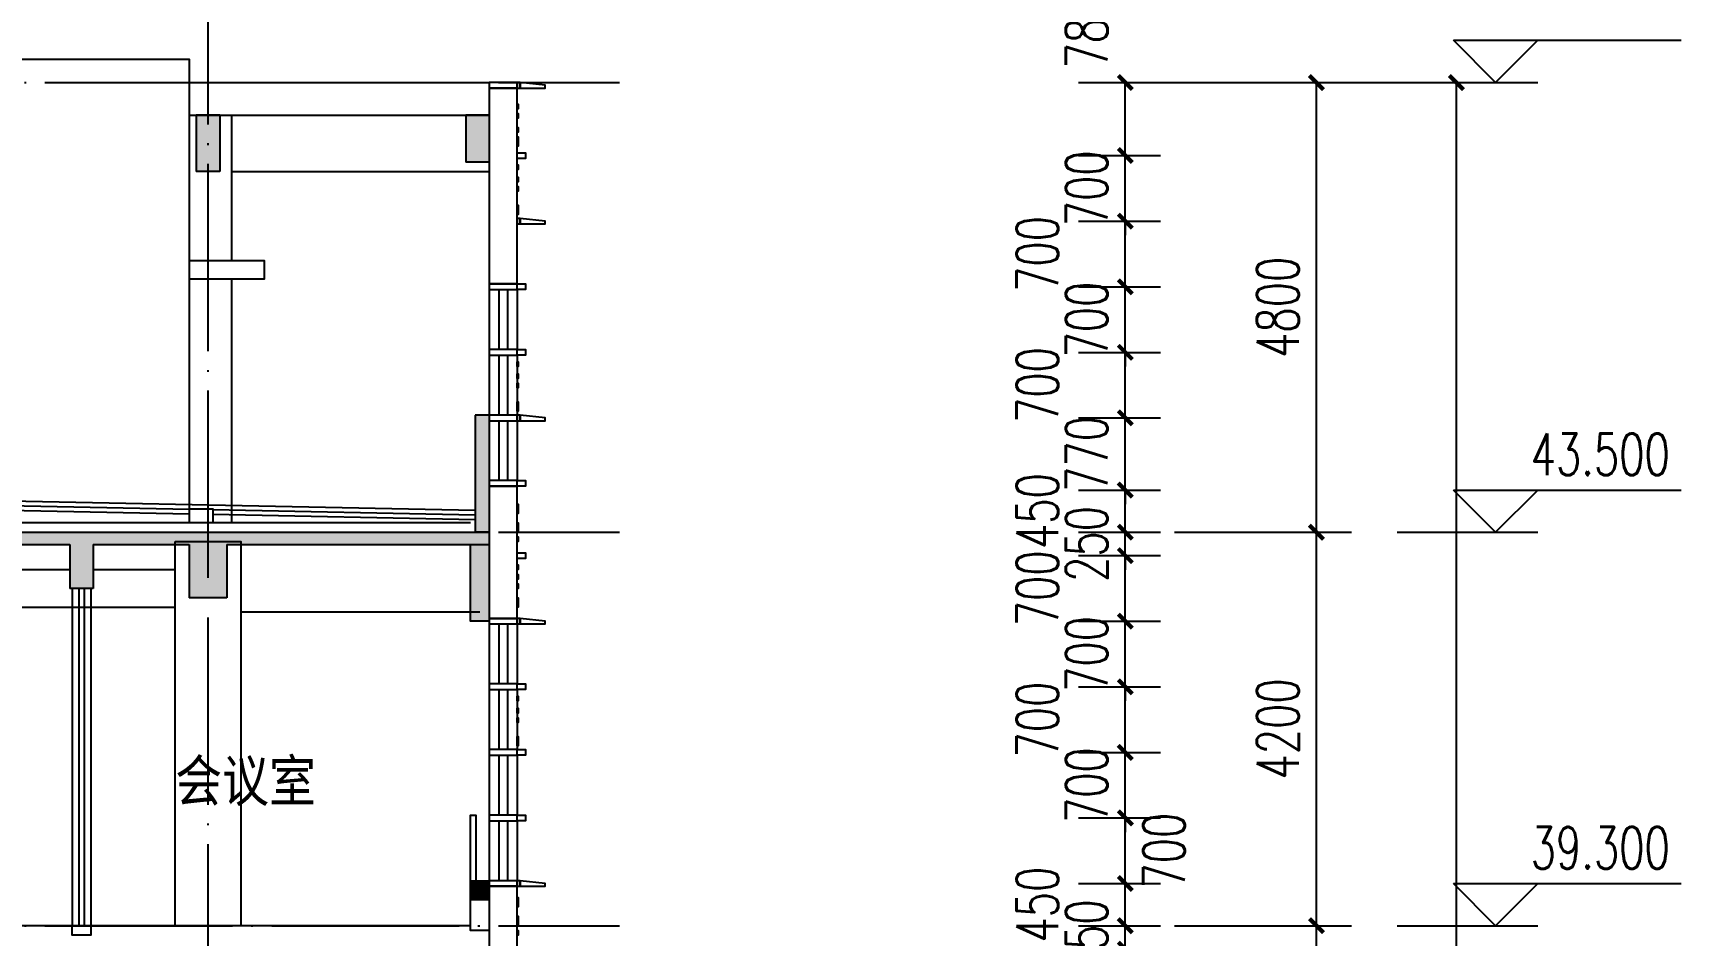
# Model space of a CAD drawing. Header units: millimetres. Extents: x 500457 to 783861, y -293369 to -162148.
# Drawn here: x 735909 to 753498, y -191151 to -181522 of the extents above; entities that cross this region are included whole.
import ezdxf

# ---------------------------------------------------------------- set-up
doc = ezdxf.new("R2010")
doc.units = ezdxf.units.MM
doc.header["$LTSCALE"] = 1000
doc.linetypes.add('DOTE', pattern=[2.42, 2, -0.2, 0.02, -0.2])
for name, color, linetype in [('A-DOOR-FIRE', 4, 'Continuous'), ('A-SECT-SURF', 6, 'Continuous'), ('A-看线', 115, 'Continuous'), ('DIM_ELEV', 3, 'Continuous'), ('DOTE', 1, 'DOTE'), ('E_WINDOW', 4, 'Continuous'), ('EVTR', 2, 'Continuous'), ('LY_MC_section A_A$0$A31----(18)', 140, 'Continuous'), ('PUB_DIM', 3, 'Continuous'), ('PUB_HATCH', 8, 'Continuous'), ('PUB_TEXT', 7, 'Continuous'), ('WALL', 255, 'Continuous'), ('剖面楼板线', 2, 'Continuous'), ('板洞', 6, 'Continuous')]:
    doc.layers.add(name, color=color, linetype=linetype)
doc.styles.add('_TCH_DIM', font='SIMPLEX', dxfattribs={"bigfont": 'GBCBIG'})
doc.styles.add('_TCH_DIM_T3', font='SIMPLEX', dxfattribs={"width": 0.705882, "bigfont": 'GBCBIG'})
doc.styles.add('TSSD_Norm', font='tssdeng.shx', dxfattribs={"bigfont": 'hztxt.shx'})
doc.dimstyles.new('_TCH_ARCH&&150', dxfattribs={"dimtxt": 446.25, "dimasz": 150, "dimexe": 375, "dimexo": 450, "dimgap": 189.375, "dimtad": 1, "dimdec": 0, "dimzin": 0, "dimdsep": 46, "dimtxsty": '_TCH_DIM_T3', "dimblk": 'ARCHTICK', "dimcen": 0.09, "dimclrt": 7, "dimazin": 2, "dimtfac": 1, "dimtdec": 0, "dimtix": 1, "dimtmove": 2, "dimatfit": 3, "dimfxl": 1, "dimtolj": 1, "dimtzin": 0, "dimarcsym": 0})

# ---------------------------------------------------------------- blocks, each defined once
blk = doc.blocks.new('A$C7aab0e27')
at = {"layer": 'LY_MC_section A_A$0$A31----(18)'}
for points in [[(-30, 0), (-30, -60), (-300, -60), (-300, -30)], [(-30, -60), (-30, 0), (0, 0), (0, -60)]]:
    blk.add_lwpolyline(points, close=True, dxfattribs=at)
blk = doc.blocks.new('A$C37e4a2ef')
at = {"layer": 'LY_MC_section A_A$0$A31----(18)'}
blk.add_lwpolyline([(0, 0), (300, 0), (300, -60), (0, -60)], close=True, dxfattribs=at)
at = {"layer": 'A-DOOR-FIRE'}
blk.add_blockref('A$C7aab0e27', (0, 0), dxfattribs=at)
blk = doc.blocks.new('A$C42b86bd6')
at = {"layer": 'LY_MC_section A_A$0$A31----(18)'}
for points in [[(90, 0), (0, 0), (0, -60), (90, -60)], [(90, 0), (390, 0), (390, -60), (90, -60)]]:
    blk.add_lwpolyline(points, close=True, dxfattribs=at)
blk = doc.blocks.new('A$C827e71c0')
at = {"layer": 'LY_MC_section A_A$0$A31----(18)'}
blk.add_lwpolyline([(0, 0), (-90, 0), (-90, -60), (0, -60)], close=True, dxfattribs=at)
blk = doc.blocks.new('$EWDLib$00001159')
for p, q in [((0, 0), (0, 1500)), ((84, 0), (84, 1500)), ((156, 0), (156, 1500)), ((240, 0), (240, 1500))]:
    blk.add_line(p, q)
blk = doc.blocks.new('A$Cefe507ca')
at = {"layer": 'PUB_HATCH'}
for points in [[(-200, -5030), (0, -5030), (0, -5850), (-200, -5850)], [(-200, -8620), (0, -8620), (0, -8820), (-200, -8820)]]:
    blk.add_hatch(color=256, dxfattribs=at).paths.add_polyline_path(points)
at = {"layer": 'EVTR'}
blk.add_lwpolyline([(-200, -8620), (-200, -7920), (-140, -7920), (-140, -8620)], dxfattribs=at)
at = {"layer": 'LY_MC_section A_A$0$A31----(18)'}
for points in [[(300, -160), (0, -160), (0, -2250), (300, -2250)], [(300, -330), (310, -330), (310, -380), (300, -380)], [(300, -430), (310, -430), (310, -480), (300, -480)], [(300, -580), (310, -580), (310, -630), (300, -630)], [(300, -680), (310, -680), (310, -780), (300, -780)], [(300, -980), (310, -980), (310, -1030), (300, -1030)], [(300, -1110), (310, -1110), (310, -1160), (300, -1160)], [(300, -1210), (310, -1210), (310, -1260), (300, -1260)], [(300, -1410), (310, -1410), (310, -1510), (300, -1510)], [(300, -3080), (310, -3080), (310, -3130), (300, -3130)], [(300, -3210), (310, -3210), (310, -3260), (300, -3260)], [(300, -3310), (310, -3310), (310, -3360), (300, -3360)], [(300, -3510), (310, -3510), (310, -3610), (300, -3610)], [(300, -4410), (0, -4410), (0, -5820), (300, -5820)], [(300, -4600), (310, -4600), (310, -4700), (300, -4700)], [(300, -4800), (310, -4800), (310, -4900), (300, -4900)], [(300, -4950), (310, -4950), (310, -5000), (300, -5000)], [(300, -5250), (310, -5250), (310, -5300), (300, -5300)], [(300, -5350), (310, -5350), (310, -5400), (300, -5400)], [(300, -5450), (310, -5450), (310, -5500), (300, -5500)], [(300, -5600), (310, -5600), (310, -5700), (300, -5700)], [(300, -6650), (310, -6650), (310, -6700), (300, -6700)], [(300, -6780), (310, -6780), (310, -6830), (300, -6830)], [(300, -6880), (310, -6880), (310, -6930), (300, -6930)], [(300, -7080), (310, -7080), (310, -7180), (300, -7180)], [(300, -8680), (0, -8680), (0, -10020), (300, -10020)], [(300, -8800), (310, -8800), (310, -8900), (300, -8900)], [(300, -9000), (310, -9000), (310, -9100), (300, -9100)], [(300, -9150), (310, -9150), (310, -9200), (300, -9200)]]:
    blk.add_lwpolyline(points, close=True, dxfattribs=at)
at = {"layer": 'WALL'}
for points in [[(-200, -5030), (0, -5030), (0, -5850), (-200, -5850)], [(-200, -8620), (0, -8620), (0, -8820), (-200, -8820)], [(-200, -8820), (0, -8820), (0, -9150), (-200, -9150)]]:
    blk.add_lwpolyline(points, close=True, dxfattribs=at)
at = {"layer": 'A-DOOR-FIRE', "xscale": -1}
for name, p in [('A$C37e4a2ef', (300, -100)), ('A$C827e71c0', (300, -850)), ('A$C7aab0e27', (300, -1550)), ('A$C42b86bd6', (390, -2250)), ('A$C42b86bd6', (390, -2950)), ('A$C37e4a2ef', (300, -3650)), ('A$C42b86bd6', (390, -4350)), ('A$C827e71c0', (300, -5120)), ('A$C37e4a2ef', (300, -5820)), ('A$C42b86bd6', (390, -6520)), ('A$C37e4a2ef', (300, -8620)), ('A$C37e4a2ef', (300, -8620))]:
    blk.add_blockref(name, p, dxfattribs=at)
at = {"layer": 'LY_MC_section A_A$0$A31----(18)'}
for p, xscale, yscale in [((0, -2310), 1.250000040576333, -0.4266666391131008), ((0, -3010), 1.249999285617863, -0.426666032181898), ((0, -3710), 1.249999285617863, -0.426666032181898), ((0, -5880), 1.250000040576333, -0.4266666391131008), ((0, -6580), 1.250000040576333, -0.4266666391131008), ((0, -7280), 1.250000040576333, -0.4266666391131008), ((0, -7980), 1.250000040576333, -0.4266666391131008)]:
    blk.add_blockref('$EWDLib$00001159', p, dxfattribs=dict(at, xscale=xscale, yscale=yscale))
at = {"layer": 'LY_MC_section A_A$0$A31----(18)', "xscale": -1}
for p in [(390, -7220), (390, -7920)]:
    blk.add_blockref('A$C42b86bd6', p, dxfattribs=at)
blk = doc.blocks.new('A$Cea3862ed')
at = {"layer": 'PUB_HATCH'}
for points in [[(15500, -187), (15650, -230), (18025, -230), (18192, -187), (18275, -100), (15500, -100)], [(18192, -187), (18275, -230), (19300, -230), (19500, -187), (19500, -100), (18275, -100)], [(19500, -187), (19700, -230), (22500, -230), (22500, -100), (19500, -100)], [(18192, -187), (18025, -230), (18025, -700), (18275, -700), (18275, -230)], [(19500, -187), (19300, -230), (19300, -800), (19700, -800), (19700, -230)]]:
    blk.add_hatch(color=256, dxfattribs=at).paths.add_polyline_path(points)
at = {"layer": 'A-SECT-SURF'}
blk.add_line((22300, 0), (-100, 0), dxfattribs=at)
at = {"layer": 'A-看线'}
for p, q in [((19150, -4300), (19150, -230)), ((19850, -230), (19850, -4300)), ((15650, -500), (18025, -500)), ((18275, -500), (19150, -500)), ((15650, -900), (19150, -900))]:
    blk.add_line(p, q, dxfattribs=at)
blk.add_lwpolyline([(19850, -950), (22400, -950)], dxfattribs=at)
at = {"layer": 'WALL'}
for p, q in [((15500, -100), (18275, -100)), ((18275, -100), (19500, -100)), ((19500, -100), (22500, -100)), ((22500, -100), (22500, -230)), ((15650, -230), (18025, -230)), ((18025, -230), (18025, -700)), ((18275, -230), (18275, -700)), ((18275, -230), (19300, -230)), ((19300, -230), (19300, -800)), ((19700, -230), (19700, -800)), ((19700, -230), (22500, -230)), ((18275, -700), (18025, -700)), ((19700, -800), (19300, -800))]:
    blk.add_line(p, q, dxfattribs=at)
at = {"layer": 'WALL', "color": 0}
blk.add_lwpolyline([(18050, -4300), (18250, -4300), (18250, -4400), (18050, -4400)], close=True, dxfattribs=at)
at = {"layer": 'E_WINDOW', "xscale": 0.8333333408464872, "yscale": 2.399997579458541, "rotation": 179.9999999999997}
blk.add_blockref('$EWDLib$00001159', (18250, -700), dxfattribs=at)
blk = doc.blocks.new('A$C491a6cfb')
at = {"layer": 'A-SECT-SURF'}
blk.add_line((22400, 0), (0, 0), dxfattribs=at)
blk = doc.blocks.new('_ArchTick')
at = {"color": 0, "linetype": 'ByBlock', "const_width": 0.3}
blk.add_lwpolyline([(-0.5, -0.5), (0.5, 0.5)], dxfattribs=at)
blk = doc.blocks.new('*D213')
at = {"layer": 'Defpoints', "color": 0, "transparency": 16777216}
for p in [(746619, -191301), (747567, -191301), (746619, -192001)]:
    blk.add_point(p, dxfattribs=at)
at = {"layer": 'PUB_DIM', "color": 0, "lineweight": -2, "transparency": 16777216}
for p, q in [((747069, -191301), (747942, -191301)), ((747567, -192001), (747567, -191301)), ((747069, -192001), (747942, -192001))]:
    blk.add_line(p, q, dxfattribs=at)
at = {"layer": 'PUB_DIM', "color": 0, "lineweight": -2, "transparency": 16777216, "xscale": 150, "yscale": 150, "zscale": 150}
for p, rotation in [((747567, -191301), 90), ((747567, -192001), 270)]:
    blk.add_blockref('_ArchTick', p, dxfattribs=dict(at, rotation=rotation))
at = {"layer": 'PUB_DIM', "color": 7, "transparency": 16777216, "insert": (746629, -191651), "char_height": 446.2, "attachment_point": 5, "rotation": 90, "style": '_TCH_DIM_T3'}
blk.add_mtext('\\A1;700', dxfattribs=at)
blk = doc.blocks.new('*D214')
at = {"layer": 'Defpoints', "color": 0, "transparency": 16777216}
for p in [(746619, -191051), (747567, -191051), (746619, -191301)]:
    blk.add_point(p, dxfattribs=at)
at = {"layer": 'PUB_DIM', "color": 0, "lineweight": -2, "transparency": 16777216}
for p, q in [((747567, -191051), (747567, -190901)), ((747069, -191051), (747942, -191051)), ((747567, -191301), (747567, -191051)), ((747069, -191301), (747942, -191301)), ((747567, -191301), (747567, -191451))]:
    blk.add_line(p, q, dxfattribs=at)
at = {"layer": 'PUB_DIM', "color": 0, "lineweight": -2, "transparency": 16777216, "xscale": 150, "yscale": 150, "zscale": 150}
for p, rotation in [((747567, -191051), 270), ((747567, -191301), 90)]:
    blk.add_blockref('_ArchTick', p, dxfattribs=dict(at, rotation=rotation))
at = {"layer": 'PUB_DIM', "color": 7, "transparency": 16777216, "insert": (747154, -191176), "char_height": 446.2, "attachment_point": 5, "rotation": 90, "style": '_TCH_DIM_T3'}
blk.add_mtext('\\A1;250', dxfattribs=at)
blk = doc.blocks.new('*D215')
at = {"layer": 'Defpoints', "color": 0, "transparency": 16777216}
for p in [(746619, -190601), (747567, -190601), (746619, -191051)]:
    blk.add_point(p, dxfattribs=at)
at = {"layer": 'PUB_DIM', "color": 0, "lineweight": -2, "transparency": 16777216}
for p, q in [((747069, -190601), (747942, -190601)), ((747567, -191051), (747567, -190601)), ((747069, -191051), (747942, -191051))]:
    blk.add_line(p, q, dxfattribs=at)
at = {"layer": 'PUB_DIM', "color": 0, "lineweight": -2, "transparency": 16777216, "xscale": 150, "yscale": 150, "zscale": 150}
for p, rotation in [((747567, -190601), 90), ((747567, -191051), 270)]:
    blk.add_blockref('_ArchTick', p, dxfattribs=dict(at, rotation=rotation))
at = {"layer": 'PUB_DIM', "color": 7, "transparency": 16777216, "insert": (746629, -190826), "char_height": 446.2, "attachment_point": 5, "rotation": 90, "style": '_TCH_DIM_T3'}
blk.add_mtext('\\A1;450', dxfattribs=at)
blk = doc.blocks.new('*D216')
at = {"layer": 'Defpoints', "color": 0, "transparency": 16777216}
for p in [(746619, -189901), (747567, -189901), (746619, -190601)]:
    blk.add_point(p, dxfattribs=at)
at = {"layer": 'PUB_DIM', "color": 0, "lineweight": -2, "transparency": 16777216}
for p, q in [((747069, -189901), (747942, -189901)), ((747567, -190601), (747567, -189901)), ((747069, -190601), (747942, -190601))]:
    blk.add_line(p, q, dxfattribs=at)
at = {"layer": 'PUB_DIM', "color": 0, "lineweight": -2, "transparency": 16777216, "xscale": 150, "yscale": 150, "zscale": 150}
for p, rotation in [((747567, -189901), 90), ((747567, -190601), 270)]:
    blk.add_blockref('_ArchTick', p, dxfattribs=dict(at, rotation=rotation))
at = {"layer": 'PUB_DIM', "color": 7, "transparency": 16777216, "insert": (747979, -190251), "char_height": 446.2, "attachment_point": 5, "rotation": 90, "style": '_TCH_DIM_T3'}
blk.add_mtext('\\A1;700', dxfattribs=at)
blk = doc.blocks.new('*D217')
at = {"layer": 'Defpoints', "color": 0, "transparency": 16777216}
for p in [(746619, -189201), (747567, -189201), (746619, -189901)]:
    blk.add_point(p, dxfattribs=at)
at = {"layer": 'PUB_DIM', "color": 0, "lineweight": -2, "transparency": 16777216}
for p, q in [((747567, -189201), (747567, -189051)), ((747069, -189201), (747942, -189201)), ((747567, -189901), (747567, -189201)), ((747069, -189901), (747942, -189901)), ((747567, -189901), (747567, -190051))]:
    blk.add_line(p, q, dxfattribs=at)
at = {"layer": 'PUB_DIM', "color": 0, "lineweight": -2, "transparency": 16777216, "xscale": 150, "yscale": 150, "zscale": 150}
for p, rotation in [((747567, -189201), 270), ((747567, -189901), 90)]:
    blk.add_blockref('_ArchTick', p, dxfattribs=dict(at, rotation=rotation))
at = {"layer": 'PUB_DIM', "color": 7, "transparency": 16777216, "insert": (747154, -189551), "char_height": 446.2, "attachment_point": 5, "rotation": 90, "style": '_TCH_DIM_T3'}
blk.add_mtext('\\A1;700', dxfattribs=at)
blk = doc.blocks.new('*D218')
at = {"layer": 'Defpoints', "color": 0, "transparency": 16777216}
for p in [(746619, -188501), (747567, -188501), (746619, -189201)]:
    blk.add_point(p, dxfattribs=at)
at = {"layer": 'PUB_DIM', "color": 0, "lineweight": -2, "transparency": 16777216}
for p, q in [((747069, -188501), (747942, -188501)), ((747567, -189201), (747567, -188501)), ((747069, -189201), (747942, -189201))]:
    blk.add_line(p, q, dxfattribs=at)
at = {"layer": 'PUB_DIM', "color": 0, "lineweight": -2, "transparency": 16777216, "xscale": 150, "yscale": 150, "zscale": 150}
for p, rotation in [((747567, -188501), 90), ((747567, -189201), 270)]:
    blk.add_blockref('_ArchTick', p, dxfattribs=dict(at, rotation=rotation))
at = {"layer": 'PUB_DIM', "color": 7, "transparency": 16777216, "insert": (746629, -188851), "char_height": 446.2, "attachment_point": 5, "rotation": 90, "style": '_TCH_DIM_T3'}
blk.add_mtext('\\A1;700', dxfattribs=at)
blk = doc.blocks.new('*D219')
at = {"layer": 'Defpoints', "color": 0, "transparency": 16777216}
for p in [(746619, -187801), (747567, -187801), (746619, -188501)]:
    blk.add_point(p, dxfattribs=at)
at = {"layer": 'PUB_DIM', "color": 0, "lineweight": -2, "transparency": 16777216}
for p, q in [((747567, -187801), (747567, -187651)), ((747069, -187801), (747942, -187801)), ((747567, -188501), (747567, -187801)), ((747069, -188501), (747942, -188501)), ((747567, -188501), (747567, -188651))]:
    blk.add_line(p, q, dxfattribs=at)
at = {"layer": 'PUB_DIM', "color": 0, "lineweight": -2, "transparency": 16777216, "xscale": 150, "yscale": 150, "zscale": 150}
for p, rotation in [((747567, -187801), 270), ((747567, -188501), 90)]:
    blk.add_blockref('_ArchTick', p, dxfattribs=dict(at, rotation=rotation))
at = {"layer": 'PUB_DIM', "color": 7, "transparency": 16777216, "insert": (747154, -188151), "char_height": 446.2, "attachment_point": 5, "rotation": 90, "style": '_TCH_DIM_T3'}
blk.add_mtext('\\A1;700', dxfattribs=at)
blk = doc.blocks.new('*D220')
at = {"layer": 'Defpoints', "color": 0, "transparency": 16777216}
for p in [(746619, -187101), (747567, -187101), (746619, -187801)]:
    blk.add_point(p, dxfattribs=at)
at = {"layer": 'PUB_DIM', "color": 0, "lineweight": -2, "transparency": 16777216}
for p, q in [((747069, -187101), (747942, -187101)), ((747567, -187801), (747567, -187101)), ((747069, -187801), (747942, -187801))]:
    blk.add_line(p, q, dxfattribs=at)
at = {"layer": 'PUB_DIM', "color": 0, "lineweight": -2, "transparency": 16777216, "xscale": 150, "yscale": 150, "zscale": 150}
for p, rotation in [((747567, -187101), 90), ((747567, -187801), 270)]:
    blk.add_blockref('_ArchTick', p, dxfattribs=dict(at, rotation=rotation))
at = {"layer": 'PUB_DIM', "color": 7, "transparency": 16777216, "insert": (746629, -187451), "char_height": 446.2, "attachment_point": 5, "rotation": 90, "style": '_TCH_DIM_T3'}
blk.add_mtext('\\A1;700', dxfattribs=at)
blk = doc.blocks.new('*D221')
at = {"layer": 'Defpoints', "color": 0, "transparency": 16777216}
for p in [(746619, -186851), (747567, -186851), (746619, -187101)]:
    blk.add_point(p, dxfattribs=at)
at = {"layer": 'PUB_DIM', "color": 0, "lineweight": -2, "transparency": 16777216}
for p, q in [((747567, -186851), (747567, -186701)), ((747069, -186851), (747942, -186851)), ((747567, -187101), (747567, -186851)), ((747069, -187101), (747942, -187101)), ((747567, -187101), (747567, -187251))]:
    blk.add_line(p, q, dxfattribs=at)
at = {"layer": 'PUB_DIM', "color": 0, "lineweight": -2, "transparency": 16777216, "xscale": 150, "yscale": 150, "zscale": 150}
for p, rotation in [((747567, -186851), 270), ((747567, -187101), 90)]:
    blk.add_blockref('_ArchTick', p, dxfattribs=dict(at, rotation=rotation))
at = {"layer": 'PUB_DIM', "color": 7, "transparency": 16777216, "insert": (747154, -186976), "char_height": 446.2, "attachment_point": 5, "rotation": 90, "style": '_TCH_DIM_T3'}
blk.add_mtext('\\A1;250', dxfattribs=at)
blk = doc.blocks.new('*D222')
at = {"layer": 'Defpoints', "color": 0, "transparency": 16777216}
for p in [(746619, -186401), (747567, -186401), (746619, -186851)]:
    blk.add_point(p, dxfattribs=at)
at = {"layer": 'PUB_DIM', "color": 0, "lineweight": -2, "transparency": 16777216}
for p, q in [((747069, -186401), (747942, -186401)), ((747567, -186851), (747567, -186401)), ((747069, -186851), (747942, -186851))]:
    blk.add_line(p, q, dxfattribs=at)
at = {"layer": 'PUB_DIM', "color": 0, "lineweight": -2, "transparency": 16777216, "xscale": 150, "yscale": 150, "zscale": 150}
for p, rotation in [((747567, -186401), 90), ((747567, -186851), 270)]:
    blk.add_blockref('_ArchTick', p, dxfattribs=dict(at, rotation=rotation))
at = {"layer": 'PUB_DIM', "color": 7, "transparency": 16777216, "insert": (746629, -186626), "char_height": 446.2, "attachment_point": 5, "rotation": 90, "style": '_TCH_DIM_T3'}
blk.add_mtext('\\A1;450', dxfattribs=at)
blk = doc.blocks.new('*D223')
at = {"layer": 'Defpoints', "color": 0, "transparency": 16777216}
for p in [(746619, -185631), (747567, -185631), (746619, -186401)]:
    blk.add_point(p, dxfattribs=at)
at = {"layer": 'PUB_DIM', "color": 0, "lineweight": -2, "transparency": 16777216}
for p, q in [((747567, -185631), (747567, -185481)), ((747069, -185631), (747942, -185631)), ((747567, -186401), (747567, -185631)), ((747069, -186401), (747942, -186401)), ((747567, -186401), (747567, -186551))]:
    blk.add_line(p, q, dxfattribs=at)
at = {"layer": 'PUB_DIM', "color": 0, "lineweight": -2, "transparency": 16777216, "xscale": 150, "yscale": 150, "zscale": 150}
for p, rotation in [((747567, -185631), 270), ((747567, -186401), 90)]:
    blk.add_blockref('_ArchTick', p, dxfattribs=dict(at, rotation=rotation))
at = {"layer": 'PUB_DIM', "color": 7, "transparency": 16777216, "insert": (747154, -186016), "char_height": 446.2, "attachment_point": 5, "rotation": 90, "style": '_TCH_DIM_T3'}
blk.add_mtext('\\A1;770', dxfattribs=at)
blk = doc.blocks.new('*D224')
at = {"layer": 'Defpoints', "color": 0, "transparency": 16777216}
for p in [(746619, -184931), (747567, -184931), (746619, -185631)]:
    blk.add_point(p, dxfattribs=at)
at = {"layer": 'PUB_DIM', "color": 0, "lineweight": -2, "transparency": 16777216}
for p, q in [((747069, -184931), (747942, -184931)), ((747567, -185631), (747567, -184931)), ((747069, -185631), (747942, -185631))]:
    blk.add_line(p, q, dxfattribs=at)
at = {"layer": 'PUB_DIM', "color": 0, "lineweight": -2, "transparency": 16777216, "xscale": 150, "yscale": 150, "zscale": 150}
for p, rotation in [((747567, -184931), 90), ((747567, -185631), 270)]:
    blk.add_blockref('_ArchTick', p, dxfattribs=dict(at, rotation=rotation))
at = {"layer": 'PUB_DIM', "color": 7, "transparency": 16777216, "insert": (746629, -185281), "char_height": 446.2, "attachment_point": 5, "rotation": 90, "style": '_TCH_DIM_T3'}
blk.add_mtext('\\A1;700', dxfattribs=at)
blk = doc.blocks.new('*D225')
at = {"layer": 'Defpoints', "color": 0, "transparency": 16777216}
for p in [(746619, -184231), (747567, -184231), (746619, -184931)]:
    blk.add_point(p, dxfattribs=at)
at = {"layer": 'PUB_DIM', "color": 0, "lineweight": -2, "transparency": 16777216}
for p, q in [((747567, -184231), (747567, -184081)), ((747069, -184231), (747942, -184231)), ((747567, -184931), (747567, -184231)), ((747069, -184931), (747942, -184931)), ((747567, -184931), (747567, -185081))]:
    blk.add_line(p, q, dxfattribs=at)
at = {"layer": 'PUB_DIM', "color": 0, "lineweight": -2, "transparency": 16777216, "xscale": 150, "yscale": 150, "zscale": 150}
for p, rotation in [((747567, -184231), 270), ((747567, -184931), 90)]:
    blk.add_blockref('_ArchTick', p, dxfattribs=dict(at, rotation=rotation))
at = {"layer": 'PUB_DIM', "color": 7, "transparency": 16777216, "insert": (747154, -184581), "char_height": 446.2, "attachment_point": 5, "rotation": 90, "style": '_TCH_DIM_T3'}
blk.add_mtext('\\A1;700', dxfattribs=at)
blk = doc.blocks.new('*D226')
at = {"layer": 'Defpoints', "color": 0, "transparency": 16777216}
for p in [(746619, -183531), (747567, -183531), (746619, -184231)]:
    blk.add_point(p, dxfattribs=at)
at = {"layer": 'PUB_DIM', "color": 0, "lineweight": -2, "transparency": 16777216}
for p, q in [((747069, -183531), (747942, -183531)), ((747567, -184231), (747567, -183531)), ((747069, -184231), (747942, -184231))]:
    blk.add_line(p, q, dxfattribs=at)
at = {"layer": 'PUB_DIM', "color": 0, "lineweight": -2, "transparency": 16777216, "xscale": 150, "yscale": 150, "zscale": 150}
for p, rotation in [((747567, -183531), 90), ((747567, -184231), 270)]:
    blk.add_blockref('_ArchTick', p, dxfattribs=dict(at, rotation=rotation))
at = {"layer": 'PUB_DIM', "color": 7, "transparency": 16777216, "insert": (746629, -183881), "char_height": 446.2, "attachment_point": 5, "rotation": 90, "style": '_TCH_DIM_T3'}
blk.add_mtext('\\A1;700', dxfattribs=at)
blk = doc.blocks.new('*D227')
at = {"layer": 'Defpoints', "color": 0, "transparency": 16777216}
for p in [(746619, -182831), (747567, -182831), (746619, -183531)]:
    blk.add_point(p, dxfattribs=at)
at = {"layer": 'PUB_DIM', "color": 0, "lineweight": -2, "transparency": 16777216}
for p, q in [((747567, -182831), (747567, -182681)), ((747069, -182831), (747942, -182831)), ((747567, -183531), (747567, -182831)), ((747069, -183531), (747942, -183531)), ((747567, -183531), (747567, -183681))]:
    blk.add_line(p, q, dxfattribs=at)
at = {"layer": 'PUB_DIM', "color": 0, "lineweight": -2, "transparency": 16777216, "xscale": 150, "yscale": 150, "zscale": 150}
for p, rotation in [((747567, -182831), 270), ((747567, -183531), 90)]:
    blk.add_blockref('_ArchTick', p, dxfattribs=dict(at, rotation=rotation))
at = {"layer": 'PUB_DIM', "color": 7, "transparency": 16777216, "insert": (747154, -183181), "char_height": 446.2, "attachment_point": 5, "rotation": 90, "style": '_TCH_DIM_T3'}
blk.add_mtext('\\A1;700', dxfattribs=at)
blk = doc.blocks.new('*D228')
at = {"layer": 'Defpoints', "color": 0, "transparency": 16777216}
for p in [(746619, -182051), (747567, -182051), (746619, -182831)]:
    blk.add_point(p, dxfattribs=at)
at = {"layer": 'PUB_DIM', "color": 0, "lineweight": -2, "transparency": 16777216}
for p, q in [((747069, -182051), (747942, -182051)), ((747567, -182831), (747567, -182051)), ((747069, -182831), (747942, -182831))]:
    blk.add_line(p, q, dxfattribs=at)
at = {"layer": 'PUB_DIM', "color": 0, "lineweight": -2, "transparency": 16777216, "xscale": 150, "yscale": 150, "zscale": 150}
for p, rotation in [((747567, -182051), 90), ((747567, -182831), 270)]:
    blk.add_blockref('_ArchTick', p, dxfattribs=dict(at, rotation=rotation))
at = {"layer": 'PUB_DIM', "color": 7, "transparency": 16777216, "insert": (747154, -181496), "char_height": 446.2, "attachment_point": 5, "rotation": 90, "style": '_TCH_DIM_T3'}
blk.add_mtext('\\A1;780', dxfattribs=at)
blk = doc.blocks.new('*D229')
at = {"layer": 'Defpoints', "color": 0, "transparency": 16777216}
for p in [(746806, -182051), (751101, -182051), (746806, -235951)]:
    blk.add_point(p, dxfattribs=at)
at = {"layer": 'PUB_DIM', "color": 0, "lineweight": -2, "transparency": 16777216}
for p, q in [((747256, -182051), (751476, -182051)), ((751101, -235951), (751101, -182051)), ((747256, -235951), (751476, -235951))]:
    blk.add_line(p, q, dxfattribs=at)
at = {"layer": 'PUB_DIM', "color": 0, "lineweight": -2, "transparency": 16777216, "xscale": 150, "yscale": 150, "zscale": 150}
for p, rotation in [((751101, -182051), 90), ((751101, -235951), 270)]:
    blk.add_blockref('_ArchTick', p, dxfattribs=dict(at, rotation=rotation))
at = {"layer": 'PUB_DIM', "color": 7, "transparency": 16777216, "insert": (750688, -209001), "char_height": 446.2, "attachment_point": 5, "rotation": 90, "style": '_TCH_DIM_T3'}
blk.add_mtext('\\A1;53900', dxfattribs=at)
blk = doc.blocks.new('*D240')
at = {"layer": 'Defpoints', "color": 0, "transparency": 16777216}
for p in [(747643, -191051), (749607, -191051), (747643, -195251)]:
    blk.add_point(p, dxfattribs=at)
at = {"layer": 'PUB_DIM', "color": 0, "lineweight": -2, "transparency": 16777216}
for p, q in [((748093, -191051), (749982, -191051)), ((749607, -195251), (749607, -191051)), ((748093, -195251), (749982, -195251))]:
    blk.add_line(p, q, dxfattribs=at)
at = {"layer": 'PUB_DIM', "color": 0, "lineweight": -2, "transparency": 16777216, "xscale": 150, "yscale": 150, "zscale": 150}
for p, rotation in [((749607, -191051), 90), ((749607, -195251), 270)]:
    blk.add_blockref('_ArchTick', p, dxfattribs=dict(at, rotation=rotation))
at = {"layer": 'PUB_DIM', "color": 7, "transparency": 16777216, "insert": (749194, -193151), "char_height": 446.2, "attachment_point": 5, "rotation": 90, "style": '_TCH_DIM_T3'}
blk.add_mtext('\\A1;4200', dxfattribs=at)
blk = doc.blocks.new('*D241')
at = {"layer": 'Defpoints', "color": 0, "transparency": 16777216}
for p in [(747643, -186851), (749607, -186851), (747643, -191051)]:
    blk.add_point(p, dxfattribs=at)
at = {"layer": 'PUB_DIM', "color": 0, "lineweight": -2, "transparency": 16777216}
for p, q in [((748093, -186851), (749982, -186851)), ((749607, -191051), (749607, -186851)), ((748093, -191051), (749982, -191051))]:
    blk.add_line(p, q, dxfattribs=at)
at = {"layer": 'PUB_DIM', "color": 0, "lineweight": -2, "transparency": 16777216, "xscale": 150, "yscale": 150, "zscale": 150}
for p, rotation in [((749607, -186851), 90), ((749607, -191051), 270)]:
    blk.add_blockref('_ArchTick', p, dxfattribs=dict(at, rotation=rotation))
at = {"layer": 'PUB_DIM', "color": 7, "transparency": 16777216, "insert": (749194, -188951), "char_height": 446.2, "attachment_point": 5, "rotation": 90, "style": '_TCH_DIM_T3'}
blk.add_mtext('\\A1;4200', dxfattribs=at)
blk = doc.blocks.new('*D242')
at = {"layer": 'Defpoints', "color": 0, "transparency": 16777216}
for p in [(747643, -182051), (749607, -182051), (747643, -186851)]:
    blk.add_point(p, dxfattribs=at)
at = {"layer": 'PUB_DIM', "color": 0, "lineweight": -2, "transparency": 16777216}
for p, q in [((748093, -182051), (749982, -182051)), ((749607, -186851), (749607, -182051)), ((748093, -186851), (749982, -186851))]:
    blk.add_line(p, q, dxfattribs=at)
at = {"layer": 'PUB_DIM', "color": 0, "lineweight": -2, "transparency": 16777216, "xscale": 150, "yscale": 150, "zscale": 150}
for p, rotation in [((749607, -182051), 90), ((749607, -186851), 270)]:
    blk.add_blockref('_ArchTick', p, dxfattribs=dict(at, rotation=rotation))
at = {"layer": 'PUB_DIM', "color": 7, "transparency": 16777216, "insert": (749194, -184451), "char_height": 446.2, "attachment_point": 5, "rotation": 90, "style": '_TCH_DIM_T3'}
blk.add_mtext('\\A1;4800', dxfattribs=at)

msp = doc.modelspace()

# ---------------------------------------------------------------- hatches: boundary and pattern name
at = {"layer": 'PUB_HATCH'}
for points in [[(737652.1, -182400.7), (737652.1, -183000.7), (737902.1, -183000.7), (737902.1, -182400.7)], [(740527.1, -182400.7), (740527.1, -182900.7), (740777.1, -182900.7), (740777.1, -182400.7)], [(740627.2, -185600.7), (740627.2, -186850.7), (740777.2, -186850.7), (740777.2, -185600.7)]]:
    msp.add_hatch(color=256, dxfattribs=at).paths.add_polyline_path(points)

# ---------------------------------------------------------------- linework, layer by layer
at = {"layer": 'A-DOOR-FIRE'}
msp.add_lwpolyline([(737577.1, -183950.7), (738377.1, -183950.7), (738377.1, -184150.7), (737577.1, -184150.7)], dxfattribs=at)
at = {"layer": 'A-看线'}
for points in [[(717977.1, -182050.7), (724877.1, -182050.7), (724877.1, -181801.2), (733877.1, -181801.2), (737577.1, -181801.2), (737577.1, -182050.7), (740777.1, -182050.7)], [(737577.1, -181801.2), (737577.1, -186750.7)], [(737577.1, -182400.7), (740777.1, -182400.7)], [(738027.1, -182400.7), (738027.1, -183950.7)], [(738027.1, -183000.7), (740777.1, -183000.7)], [(738027.1, -184150.7), (738027.1, -186750.7)], [(738127.1, -187700.7), (740577.1, -187700.9)]]:
    msp.add_lwpolyline(points, dxfattribs=at)
msp.add_lwpolyline([(737427.1, -186950.7), (738127.1, -186950.7), (738127.1, -191050.7), (737427.1, -191050.7)], close=True, dxfattribs=at)
at = {"layer": 'DIM_ELEV'}
for p, q in [((751517.8, -182050.7), (751067.8, -181600.7)), ((751067.8, -181600.7), (753497.8, -181600.7)), ((751517.8, -182050.7), (751967.8, -181600.7)), ((750467.8, -182050.7), (751967.8, -182050.7)), ((751517.8, -186850.7), (751067.8, -186400.7)), ((751067.8, -186400.7), (753497.8, -186400.7)), ((751517.8, -186850.7), (751967.8, -186400.7)), ((750467.8, -186850.7), (751967.8, -186850.7)), ((751517.8, -191050.7), (751067.8, -190600.7)), ((751067.8, -190600.7), (753497.8, -190600.7)), ((751517.8, -191050.7), (751967.8, -190600.7)), ((750467.8, -191050.7), (751967.8, -191050.7))]:
    msp.add_line(p, q, dxfattribs=at)
at = {"layer": 'DOTE'}
for p, q in [((737777.1, -180499.6), (737777.1, -239302.1)), ((716677.1, -182050.7), (742167.1, -182050.7)), ((716677.1, -186850.7), (742167.1, -186850.7)), ((716677.1, -191050.7), (742167.1, -191050.7))]:
    msp.add_line(p, q, dxfattribs=at)
at = {"layer": 'WALL'}
for p, q in [((737652.1, -182400.7), (737652.1, -183000.7)), ((737902.1, -182400.7), (737652.1, -182400.7)), ((737902.1, -182400.7), (737902.1, -183000.7)), ((740527.1, -182400.7), (740527.1, -182900.7)), ((740777.1, -182400.7), (740527.1, -182400.7)), ((740777.1, -182400.7), (740777.1, -182900.7)), ((740777.1, -182900.7), (740527.1, -182900.7)), ((737902.1, -183000.7), (737652.1, -183000.7)), ((740627.2, -185600.7), (740627.2, -186850.7)), ((740777.2, -185600.7), (740627.2, -185600.7)), ((740777.2, -185600.7), (740777.2, -186850.7)), ((740777.2, -186850.7), (740627.2, -186850.7))]:
    msp.add_line(p, q, dxfattribs=at)
at = {"layer": '剖面楼板线'}
msp.add_lwpolyline([(737577.1, -186600.7), (737827.1, -186600.7), (737827.1, -186750.7), (737577.1, -186750.7)], dxfattribs=at)
at = {"layer": '板洞'}
for points in [[(733877.1, -186479.7), (740627.2, -186614.7)], [(733877.1, -186529.7), (737577.1, -186603.7)], [(733877.1, -186579.7), (737577.1, -186653.7)], [(737827.1, -186608.7), (740627.2, -186664.7)], [(737827.1, -186658.7), (740627.2, -186714.7)]]:
    msp.add_lwpolyline(points, dxfattribs=at)

# ---------------------------------------------------------------- block references
at = {"layer": 'A-DOOR-FIRE'}
msp.add_blockref('A$Cefe507ca', (740777.1, -181950.7), dxfattribs=at)
at = {"layer": 'WALL', "color": 0}
msp.add_blockref('A$C491a6cfb', (718177.1, -191050.7), dxfattribs=at)
at = {"layer": '板洞'}
msp.add_blockref('A$Cea3862ed', (718277.1, -186750.7), dxfattribs=at)

# ---------------------------------------------------------------- texts
at = {"layer": 'PUB_TEXT', "style": '_TCH_DIM', "width": 0.705882}
for s, p in [('43.500', (751892.8, -186243.2)), ('39.300', (751892.8, -190443.2))]:
    msp.add_text(s, height=446.25, dxfattribs=at).set_placement(p)
at = {"layer": 'PUB_TEXT', "style": 'TSSD_Norm'}
msp.add_text('会议室', height=500, dxfattribs=at).set_placement((737427.1, -189771))

# ---------------------------------------------------------------- dimensions: what is measured, and where the dimension line sits
at = {"layer": 'PUB_DIM'}
for base, p1, p2, picture, middle in [((747566.5, -182050.7), (746618.7, -182830.7), (746618.7, -182050.7), '*D228', (747154, -181495.7)), ((747566.5, -183530.7), (746618.7, -184230.7), (746618.7, -183530.7), '*D226', (746629, -183880.7)), ((747566.5, -184930.7), (746618.7, -185630.7), (746618.7, -184930.7), '*D224', (746629, -185280.7)), ((747566.5, -186400.7), (746618.7, -186850.7), (746618.7, -186400.7), '*D222', (746629, -186625.7)), ((747566.5, -187100.7), (746618.7, -187800.7), (746618.7, -187100.7), '*D220', (746629, -187450.7)), ((747566.5, -188500.7), (746618.7, -189200.7), (746618.7, -188500.7), '*D218', (746629, -188850.7)), ((747566.5, -189900.7), (746618.7, -190600.7), (746618.7, -189900.7), '*D216', (747979, -190250.7)), ((747566.5, -190600.7), (746618.7, -191050.7), (746618.7, -190600.7), '*D215', (746629, -190825.7)), ((747566.5, -191300.7), (746618.7, -192000.7), (746618.7, -191300.7), '*D213', (746629, -191650.7))]:
    dim = msp.add_linear_dim(base=base, p1=p1, p2=p2, angle=90, dimstyle='_TCH_ARCH&&150', dxfattribs=at)
    dim.commit()
    dim.dimension.update_dxf_attribs({"geometry": picture, "text_midpoint": middle, "dimtype": 129})
for p1, p2, distance, picture, middle in [((746805.9, -235950.7), (746805.9, -182050.7), -4295.1, '*D229', (750688.5, -209000.7)), ((747643.2, -186850.7), (747643.2, -182050.7), -1963.5, '*D242', (749194.2, -184450.7)), ((746618.7, -183530.7), (746618.7, -182830.7), -947.8, '*D227', (747154, -183180.7)), ((746618.7, -184930.7), (746618.7, -184230.7), -947.8, '*D225', (747154, -184580.7)), ((746618.7, -186400.7), (746618.7, -185630.7), -947.8, '*D223', (747154, -186015.7)), ((746618.7, -187100.7), (746618.7, -186850.7), -947.8, '*D221', (747154, -186975.7)), ((747643.2, -191050.7), (747643.2, -186850.7), -1963.5, '*D241', (749194.2, -188950.7)), ((746618.7, -188500.7), (746618.7, -187800.7), -947.8, '*D219', (747154, -188150.7)), ((746618.7, -189900.7), (746618.7, -189200.7), -947.8, '*D217', (747154, -189550.7)), ((746618.7, -191300.7), (746618.7, -191050.7), -947.8, '*D214', (747154, -191175.7)), ((747643.2, -195250.7), (747643.2, -191050.7), -1963.5, '*D240', (749194.2, -193150.7))]:
    dim = msp.add_aligned_dim(p1=p1, p2=p2, distance=distance, dimstyle='_TCH_ARCH&&150', dxfattribs=at)
    dim.commit()
    dim.dimension.update_dxf_attribs({"geometry": picture, "text_midpoint": middle})

doc.saveas('drawing.dxf')
